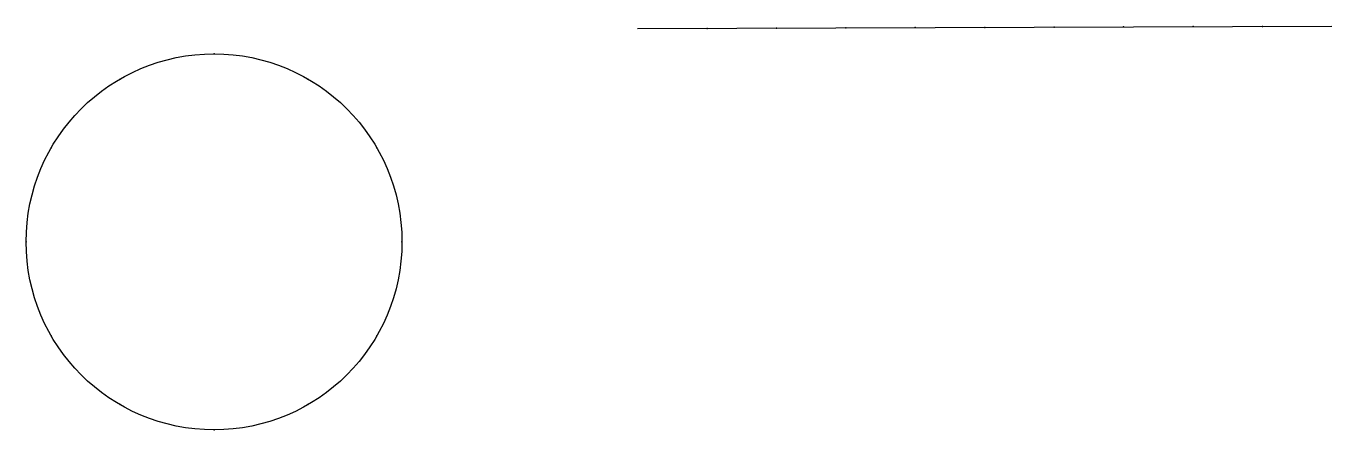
# Model space of a CAD drawing. Header units: millimetres. Extents: x 56 to 363, y 6 to 101.
import ezdxf

# ---------------------------------------------------------------- set-up
doc = ezdxf.new("R2010")
doc.units = ezdxf.units.MM

msp = doc.modelspace()

# ---------------------------------------------------------------- linework, layer by layer
msp.add_line((199.54, 100.46), (362.66, 101.05))
msp.add_circle((100.02, 50.41), 44.15)
for p in [(215.85, 100.52), (232.17, 100.58), (248.48, 100.64), (264.79, 100.7), (281.1, 100.76), (297.41, 100.82), (313.73, 100.88), (330.04, 100.94), (346.35, 100.99), (100.02, 94.56), (77.95, 88.64), (122.09, 88.64), (61.79, 72.48), (138.25, 72.48), (55.87, 50.41), (144.17, 50.41), (61.79, 28.34), (138.25, 28.34), (77.95, 12.18), (122.09, 12.18), (100.02, 6.26)]:
    msp.add_point(p)

doc.saveas('drawing.dxf')
